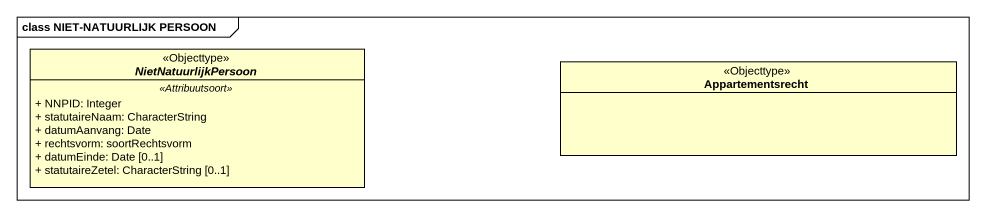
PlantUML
@startuml
mainframe class NIET-NATUURLIJK PERSOON
hide circle
hide empty members
skinparam classAttributeIconSize 0
abstract class NietNatuurlijkPersoon <<Objecttype>> {
  .. <<Attribuutsoort>> ..
  + NNPID: Integer
  + statutaireNaam: CharacterString
  + datumAanvang: Date
  + rechtsvorm: soortRechtsvorm
  + datumEinde: Date [0..1]
  + statutaireZetel: CharacterString [0..1]
}
class Appartementsrecht <<Objecttype>>
@enduml
